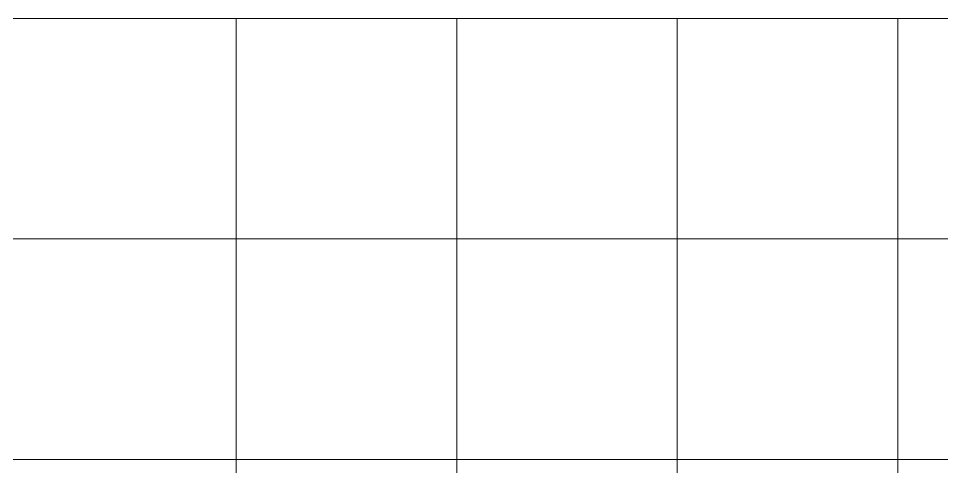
# Model space of a CAD drawing. Header units: metres. Extents: x 338470 to 340191, y 4035000 to 4035907.
# Drawn here: x 339401.2 to 339820.3, y 4035696.3 to 4035900 of the extents above; entities that cross this region are included whole.
import ezdxf

# ---------------------------------------------------------------- set-up
doc = ezdxf.new("R2010")
doc.units = ezdxf.units.M
doc.layers.add('DIMS', color=3, linetype='Continuous', lineweight=18)
doc.layers.add('GRID', color=8, linetype='Continuous', lineweight=9)
doc.styles.add('AR', font='arial.ttf')
doc.dimstyles.new('SITE_M', dxfattribs={"dimtxt": 4, "dimasz": 3, "dimexe": 1.5, "dimexo": 1.5, "dimgap": 1, "dimtad": 1, "dimtxsty": 'AR', "dimcen": 2.5, "dimazin": 3, "dimtfac": 1, "dimtmove": 0, "dimatfit": 3})

# ---------------------------------------------------------------- blocks, each defined once
blk = doc.blocks.new('_CLOSEDFILLED')
at = {"color": 0, "linetype": 'BYBLOCK'}
blk.add_solid([(-1, 0.16), (0, 0), (-1, -0.16)], dxfattribs=at)
blk = doc.blocks.new('*D2')
for p, q in [((339031.49, 4035767.48), (339045.77, 4035793.86)), ((339047.69, 4035791.11), (339845.01, 4035359.73)), ((339834.08, 4035333.24), (339848.36, 4035359.62))]:
    blk.add_line(p, q)
at = {"layer": 'Defpoints'}
for p in [(339045.05, 4035792.54), (339030.78, 4035766.16), (339833.37, 4035331.92)]:
    blk.add_point(p, dxfattribs=at)
at = {"layer": 'DIMS', "xscale": 3, "yscale": 3}
for p, rotation in [((339045.05, 4035792.54), 151.5846273574204), ((339847.64, 4035358.3), -28.41537264257961)]:
    blk.add_blockref('_CLOSEDFILLED', p, dxfattribs=dict(at, rotation=rotation))
at = {"layer": 'DIMS', "insert": (339447.78, 4035578.06), "char_height": 4, "attachment_point": 5, "rotation": 331.5846, "style": 'AR'}
blk.add_mtext('912,53 m', dxfattribs=at)

msp = doc.modelspace()

# ---------------------------------------------------------------- linework, layer by layer
at = {"layer": 'GRID'}
for p, q in [((338800, 4035900), (340000, 4035900)), ((339500, 4035000), (339500, 4035900)), ((339600, 4035000), (339600, 4035900)), ((339700, 4035000), (339700, 4035900)), ((339800, 4035000), (339800, 4035900)), ((338800, 4035800), (340000, 4035800)), ((338800, 4035700), (340000, 4035700))]:
    msp.add_line(p, q, dxfattribs=at)

# ---------------------------------------------------------------- dimensions: what is measured, and where the dimension line sits
at = {"layer": 'DIMS'}
dim = msp.add_linear_dim(base=(339045.053, 4035792.542), p1=(339030.777, 4035766.156), p2=(339833.368, 4035331.919), angle=331.58463, dimstyle='SITE_M', dxfattribs=at)
dim.commit()
dim.dimension.update_dxf_attribs({"geometry": '*D2', "text_midpoint": (339447.776, 4035578.062)})

doc.saveas('drawing.dxf')
